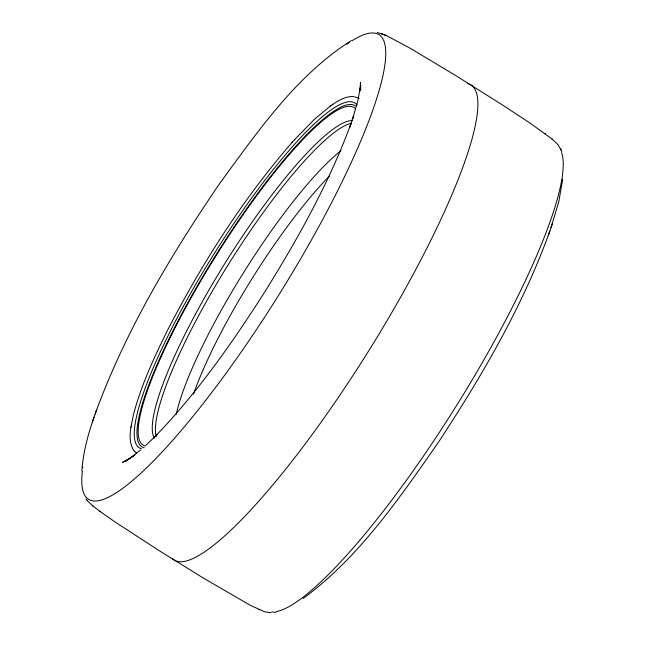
<?xml version="1.0" encoding="UTF-8"?>
<svg xmlns="http://www.w3.org/2000/svg" width="645" height="645" viewBox="0 0 645 645"><rect width="100%" height="100%" fill="white"/><g stroke="black" fill="none" stroke-linecap="round" stroke-linejoin="round"><path stroke-width="0.97" d="M81.834 470.898C83.165 452.524 87.946 434.601 94.001 417.267M292.177 142.327C242.972 198.983 202.377 262.797 167.99 329.377C154.244 357.088 141.005 385.387 133.273 415.453C131.104 426.845 127.017 440.567 134.152 451.024M562.706 179.189L558.788 201.748L550.999 227.733M130.943 427.377L131.024 426.869M131.274 425.224L131.354 424.724M82.745 467.786L82.858 467.077M95.129 414.017C125.017 331.57 170.546 255.694 219.711 183.438C257.823 131.483 295.878 75.868 351.114 40.683M303.11 598.528C359.047 557.328 399.07 498.73 438.366 442.373C482.049 375.729 522.821 306.214 549.871 230.983M92.404 421.959L96.661 409.511M548.339 235.489L552.596 223.041M294.451 139.78L314.599 119.123L330.78 105.716M291.927 142.601L294.709 139.497M153.841 437.818C196.87 393.571 232.426 342.697 265.506 290.774C298.579 237.425 329.45 182.213 351.17 123.171L349.719 127.42L353.71 115.786L352.194 120.212L357.814 100.878L360.716 85.325L359.95 90.921L360.458 82.447L360.732 89.76M157.074 434.593L145.883 445.3M140.546 449.984L130.338 457.998L122.526 462.312L128.024 459.74M346.784 44.247L348.284 43.183M330.361 106.006C337.335 101.289 345.26 95.782 354.121 96.629M332.441 104.563L332.86 104.264M348.574 42.86L349.251 42.393M134.168 455.443L125.646 461.175L134.926 454.927M275.826 612.218L274.157 612.516M270.811 612.75L264.619 611.766L250.413 605.381L202.957 577.815L158.831 550.435L114.737 521.757L100.217 511.598L92.59 505.712L87.26 500.665M377.261 32.5L386.54 35.636L410.631 48.496L456.781 76.207L500.746 103.853L530.263 123.243L552.41 139.288L558.151 144.851L561.835 151.591M385.976 35.378L380.679 33.346M259.024 609.622L259.629 609.847M544.783 133.402L545.299 133.805M551.894 138.885L552.41 139.288M99.701 511.195L100.217 511.598M92.59 505.712L93.106 506.115M87.051 500.415L85.914 498.924M560.699 148.802L561.182 149.898M351.952 40.78A273.972 53.011 -58 0 1 277.842 296.482A273.972 53.011 -58 0 1 82.383 471.213M467.794 83.624A280.107 54.196 -58 0 1 369.666 349.3A280.107 54.196 -58 0 1 172.159 558.505M561.577 152.567A273.972 53.011 -58 0 1 457.918 403.335A273.972 53.011 -58 0 1 276.221 611.645M273.367 611.992A273.972 53.011 -58 0 1 271.601 611.984M193.516 394.143A169.337 32.766 -58 0 1 329.305 176.182M154.252 438.019A188.147 36.402 -58 0 1 224.355 264.297A188.147 36.402 -58 0 1 351.332 120.631M145.343 446.018A198.999 38.507 -58 0 1 215.68 256.267A198.999 38.507 -58 0 1 355.693 108.989M144.206 447.799A201.111 38.918 -58 0 1 212.769 260.096A201.111 38.918 -58 0 1 355.395 105.933M141.586 448.783A203.336 39.345 -58 0 1 214.745 252.84A203.336 39.345 -58 0 1 357.145 105.175M136.643 453.209A209.335 40.506 -58 0 1 134.555 451.105M354.927 97.105A209.335 40.506 -58 0 1 359.128 98.564M156.308 436.762A187.679 36.313 -58 0 1 227.04 266.627A187.679 36.313 -58 0 1 350.638 123.397M176.214 414.533A176.222 34.096 -58 0 1 243.262 273.085A176.222 34.096 -58 0 1 340.987 150.72"/></g></svg>
